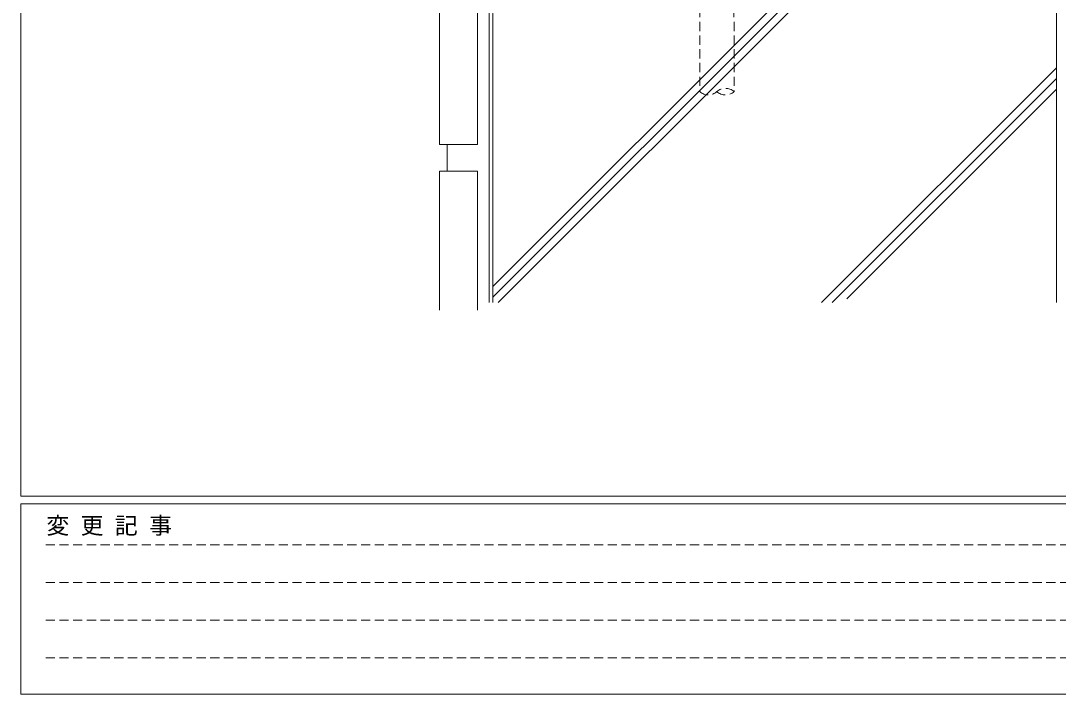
# Model space of a CAD drawing. Units: millimetres, scale not verified. Extents: x -567 to 567, y -403 to 403.
# Drawn here: x -562.7 to -290.2, y -403 to -226.1 of the extents above; entities that cross this region are included whole.
import ezdxf
from ezdxf.enums import TextEntityAlignment as Align

# ---------------------------------------------------------------- set-up
doc = ezdxf.new("R2010")
doc.units = ezdxf.units.MM
doc.header["$LTSCALE"] = 2
doc.linetypes.add('DASHED1', pattern=[1.8, 1.2, -0.6])
doc.layers.add('0-0_0', color=3, linetype='Continuous', lineweight=9)
doc.layers.add('0-6_YKK_D', color=7, linetype='Continuous', lineweight=9)
doc.styles.add('ＭＳ ゴシック', font='')
doc.styles.get('ＭＳ ゴシック').set_extended_font_data('MS Gothic')

msp = doc.modelspace()

# ---------------------------------------------------------------- linework, layer by layer
at = {"layer": '0-0_0', "linetype": 'DASHED1'}
for p, q in [((-384.395, -168.791), (-384.389, -244.708)), ((-375.395, -168.79), (-375.389, -244.707))]:
    msp.add_line(p, q, dxfattribs=at)
at = {"layer": '0-0_0'}
for p, q in [((-290.726, -190.981), (-290.726, -300.137)), ((-438.726, -298.743), (-338.536, -198.553)), ((-335.175, -198.021), (-437.291, -300.137)), ((-341.897, -199.085), (-438.726, -295.914)), ((-452.726, -258.566), (-452.726, -213.566)), ((-442.726, -213.566), (-442.726, -258.566)), ((-439.726, -300.137), (-439.726, -213.566)), ((-438.726, -214.42), (-438.726, -300.137)), ((-352.439, -300.137), (-290.726, -238.424)), ((-349.61, -300.137), (-290.726, -241.253)), ((-345.764, -299.119), (-290.726, -244.081)), ((-442.726, -258.566), (-452.726, -258.566)), ((-450.726, -258.566), (-450.726, -265.566)), ((-452.726, -265.566), (-442.726, -265.566)), ((-452.726, -302.137), (-452.726, -265.566)), ((-442.726, -265.566), (-442.726, -302.137))]:
    msp.add_line(p, q, dxfattribs=at)
at = {"layer": '0-0_0', "linetype": 'DASHED1'}
for centre, start, end in [((-382.139, -242.192), 228.19396, 311.81459), ((-377.639, -247.223), 48.19396, 131.81459), ((-377.639, -242.192), 228.19396, 311.81459)]:
    msp.add_arc(centre, 3.375, start, end, dxfattribs=at)
at = {"layer": '0-6_YKK_D'}
for p, q in [((-562.726, -351), (-562.726, 399)), ((537.274, -351), (-562.726, -351)), ((483.274, -353), (-562.726, -353)), ((-562.726, -403), (-562.726, -353)), ((-562.726, -403), (483.274, -403))]:
    msp.add_line(p, q, dxfattribs=at)
at = {"layer": '0-6_YKK_D', "linetype": 'DASHED1'}
for p, q in [((-556.157, -363.732), (-201.596, -363.732)), ((-556.157, -373.63), (-201.596, -373.63)), ((-556.157, -383.528), (-201.596, -383.528)), ((-556.157, -393.426), (-201.596, -393.426))]:
    msp.add_line(p, q, dxfattribs=at)

# ---------------------------------------------------------------- texts
at = {"layer": '0-6_YKK_D', "style": 'ＭＳ ゴシック'}
msp.add_text('変 更 記 事', height=4.399, dxfattribs=at).set_placement((-555.991, -362.209), align=Align.BOTTOM_LEFT)

doc.saveas('drawing.dxf')
